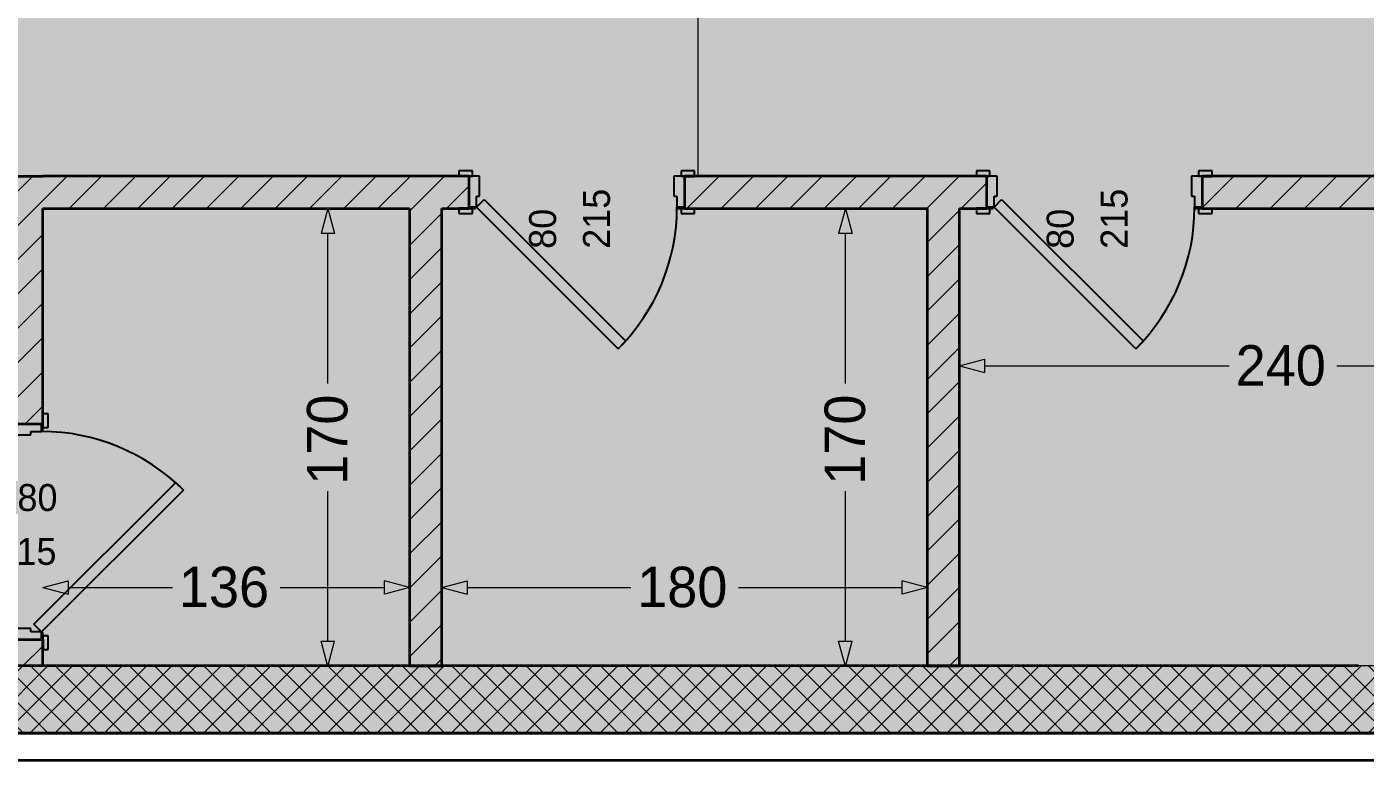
# Model space of a CAD drawing. Header units: millimetres. Extents: x 635850 to 824661, y -5878409 to -5774454.
# Drawn here: x 729680 to 734645, y -5859921 to -5857197 of the extents above; entities that cross this region are included whole.
import ezdxf

# ---------------------------------------------------------------- set-up
doc = ezdxf.new("R2010")
doc.units = ezdxf.units.MM
doc.header["$MEASUREMENT"] = 0
for name, color, linetype in [('A - Ndertesa 5 -  Dimensionimi Bazik', 7, 'Continuous'), ('A - Ndertesa 5 - Muret', 7, 'Continuous'), ('A - Ndertesa 5 - Pllaka meskatitt', 7, 'Continuous'), ('A - Ndertesa 5 - Shtyllat bodrum', 7, 'Continuous'), ('ARCHICAD Doors', 7, 'Continuous')]:
    doc.layers.add(name, color=color, linetype=linetype)
for name, color, linetype, lineweight, true_color in [('A - Ndertesa 5 -  Dimensionimi Bazik_Pen_No__102', 7, 'Continuous', 13, 0xcccccc), ('A - Ndertesa 5 -  Dimensionimi Bazik_Pen_No__82', 7, 'Continuous', 20, 0xaaaaaa), ('A - Ndertesa 5 - Drawing & Figure_Pen_No__241', 7, 'Continuous', 13, 0xe8e8e8), ('A - Ndertesa 5 - Drawing & Figure_Pen_No__82', 7, 'Continuous', 20, 0xaaaaaa), ('A - Ndertesa 5 - Muret_Pen_No__102', 7, 'Continuous', 13, 0xcccccc), ('A - Ndertesa 5 - Muret_Pen_No__82', 7, 'Continuous', 20, 0xaaaaaa), ('ARCHICAD Door Markers_Pen_No__112', 7, 'Continuous', 13, 0xd5aaaa)]:
    doc.layers.add(name, color=color, linetype=linetype, lineweight=lineweight, true_color=true_color)
for name, color, linetype, lineweight in [('A - Ndertesa 5 - Drawing & Figure_Pen_No__7', 7, 'Continuous', 35), ('A - Ndertesa 5 - Muret_Pen_No__22', 8, 'Continuous', 35), ('A - Ndertesa 5 - Pllaka meskatitt_Pen_No__22', 8, 'Continuous', 35), ('A - Ndertesa 5 - Shtyllat bodrum_Pen_No__1', 7, 'Continuous', 13), ('A - Ndertesa 5 - Shtyllat bodrum_Pen_No__101', 252, 'Continuous', 13), ('ARCHICAD Doors_Pen_No__22', 8, 'Continuous', 35), ('ARCHICAD Doors_Pen_No__42', 8, 'Continuous', 25)]:
    doc.layers.add(name, color=color, linetype=linetype, lineweight=lineweight)
doc.styles.add('GENERATED_STYLE_1', font='GOTHIC.TTF')
doc.dimstyles.new('GENERATED_STYLE__1', dxfattribs={"dimtxt": 150, "dimasz": 91.78744, "dimexe": 0.18, "dimexo": 0.0625, "dimgap": 0, "dimtad": 0, "dimdec": 0, "dimlfac": 0.1, "dimzin": 0, "dimdsep": 46, "dimtxsty": 'GENERATED_STYLE_1', "dimblk": 'ARROWHEAD_5', "dimblk1": 'ARROWHEAD_5', "dimblk2": 'ARROWHEAD_5', "dimcen": 0.09, "dimse1": 1, "dimse2": 1, "dimclrd": 256, "dimclre": 256, "dimclrt": 256, "dimadec": 0, "dimazin": 0, "dimtfac": 1, "dimtdec": 4, "dimtmove": 0, "dimatfit": 3, "dimfxl": 0, "dimtolj": 1, "dimtzin": 0, "dimarcsym": 0})
doc.dimstyles.new('GENERATED_STYLE__2', dxfattribs={"dimtxt": 150, "dimasz": 91.78744, "dimexe": 0.18, "dimexo": 0.0625, "dimgap": 0, "dimtad": 0, "dimtih": 1, "dimtoh": 1, "dimdec": 0, "dimlfac": 0.1, "dimzin": 0, "dimdsep": 46, "dimtxsty": 'GENERATED_STYLE_1', "dimblk": 'ARROWHEAD_5', "dimblk1": 'ARROWHEAD_5', "dimblk2": 'ARROWHEAD_5', "dimcen": 0.09, "dimse1": 1, "dimse2": 1, "dimclrd": 256, "dimclre": 256, "dimclrt": 256, "dimadec": 0, "dimazin": 0, "dimtfac": 1, "dimtdec": 4, "dimtmove": 0, "dimatfit": 3, "dimfxl": 0, "dimtolj": 1, "dimtzin": 0, "dimarcsym": 0})
pattern_1 = [(45, (664183.82, -5827429.525), (-45.96194, 45.96194), []), (135, (664183.82, -5827429.525), (45.96194, 45.96194), [])]
pattern_2 = [(45, (664183.82, -5827429.525), (-63.63961, 63.63961), [])]

# ---------------------------------------------------------------- blocks, each defined once
blk = doc.blocks.new('Slab_2', base_point=(748939.8, -5829593.2))
at = {"layer": 'A - Ndertesa 5 - Pllaka meskatitt_Pen_No__22', "color": 8, "linetype": 'Continuous', "lineweight": 35, "flags": 128}
blk.add_lwpolyline([(748939.8, -5829593.2), (713639.8, -5831032.9), (713639.8, -5859820.7), (748939.8, -5859820.7)], close=True, dxfattribs=at)
blk = doc.blocks.new('Wall_143', base_point=(713639.8, -5859820.7))
at = {"layer": 'A - Ndertesa 5 - Muret_Pen_No__82', "linetype": 'Continuous', "lineweight": 20, "true_color": 0xaaaaaa}
h = blk.add_hatch(dxfattribs=at)
h.set_pattern_fill('Concrete_Block', color=253, style=0, pattern_type=2)
h.set_pattern_definition(pattern_1)
h.paths.add_polyline_path([(729029.8, -5859820.7), (734619.8, -5859820.7), (734619.8, -5859570.7), (729029.8, -5859570.7)])
at = {"layer": 'A - Ndertesa 5 - Muret_Pen_No__22', "color": 8, "linetype": 'Continuous', "lineweight": 35, "flags": 128}
for points in [[(734619.8, -5859570.7), (729029.8, -5859570.7)], [(729029.8, -5859820.7), (734619.8, -5859820.7)]]:
    blk.add_lwpolyline(points, dxfattribs=at)
blk = doc.blocks.new('Door 25')
at = {"layer": 'ARCHICAD Doors_Pen_No__22', "color": 8, "linetype": 'Continuous', "lineweight": 35}
for p, q in [((-400, 5), (-437, 5)), ((-400, 5), (-437, 5)), ((-400, 0), (-400, 5)), ((-400, 0), (-400, 5)), ((-400, -115), (-400, 0)), ((-400, -115), (-400, 0)), ((400, 0), (400, 5)), ((400, 0), (400, 5)), ((400, 5), (437, 5)), ((400, 5), (437, 5)), ((400, -115), (400, 0)), ((400, -115), (400, 0)), ((-400, -115), (-437, -115)), ((-400, -115), (-437, -115)), ((400, -115), (437, -115)), ((400, -115), (437, -115))]:
    blk.add_line(p, q, dxfattribs=at)
at = {"layer": 'ARCHICAD Doors_Pen_No__42', "color": 8, "linetype": 'Continuous', "lineweight": 25}
for p, q in [((-182.4, 497.8), (-154.1, 526.1)), ((343.7, -28.3), (-182.4, 497.8)), ((-154.1, 526.1), (372, 0)), ((-387, 24), (-437, 24)), ((-437, 24), (-437, 5)), ((-437, 5), (-387, 5)), ((-375, 5), (-400, 5)), ((-400, 5), (-400, 0)), ((-400, 0), (-375, 0)), ((-372, 0), (-400, 0)), ((-400, 0), (-400, -115)), ((-387, 5), (-387, 24)), ((-375, 0), (-375, 5)), ((-372, -40), (-372, 0)), ((372, 0), (343.7, -28.3)), ((400, 0), (372, 0)), ((372, 0), (372, -40)), ((400, 5), (375, 5)), ((375, 5), (375, 0)), ((375, 0), (400, 0)), ((437, 24), (387, 24)), ((387, 24), (387, 5)), ((387, 5), (437, 5)), ((400, 0), (400, 5)), ((400, -115), (400, 0)), ((437, 5), (437, 24)), ((-360, -40), (-372, -40)), ((-360, -115), (-360, -40)), ((372, -40), (360, -40)), ((360, -40), (360, -115)), ((-387, -115), (-437, -115)), ((-437, -115), (-437, -134)), ((-437, -134), (-387, -134)), ((-400, -115), (-360, -115)), ((-387, -134), (-387, -115)), ((360, -115), (400, -115)), ((437, -115), (387, -115)), ((387, -115), (387, -134)), ((387, -134), (437, -134)), ((437, -134), (437, -115))]:
    blk.add_line(p, q, dxfattribs=at)
blk.add_arc((372, 0), 744, 135, 180, dxfattribs=at)
blk = doc.blocks.new('D Marker 25_23')
at = {"layer": 'ARCHICAD Door Markers_Pen_No__112', "color": 9, "lineweight": 13, "true_color": 0xd5aaaa, "char_height": 100, "attachment_point": 7, "rotation": 270, "style": 'GENERATED_STYLE_1'}
for s, insert in [('\\A1;{\\pql;\\pt0;\\fCentury Gothic|b0|i0|c0|p34;215\\fCentury Gothic|b0|i0|c0|p34;\\A1{\\H.66x;\\S^  ;}\\fCentury Gothic|b0|i0|c0|p34;\\fCentury Gothic|b0|i0|c0|p34;}', (-152.5, 52.8)), ('\\A1;{\\pql;\\pt0;\\fCentury Gothic|b0|i0|c0|p34;80\\fCentury Gothic|b0|i0|c0|p34;\\A1{\\H.66x;\\S^  ;}\\fCentury Gothic|b0|i0|c0|p34;\\fCentury Gothic|b0|i0|c0|p34;}', (47.5, -25.3))]:
    blk.add_mtext(s, dxfattribs=dict(at, insert=insert))
blk = doc.blocks.new('Wall_165', base_point=(729619.8, -5859820.7))
at = {"layer": 'A - Ndertesa 5 - Muret_Pen_No__102', "linetype": 'Continuous', "lineweight": 13, "true_color": 0xcccccc}
h = blk.add_hatch(dxfattribs=at)
h.set_pattern_fill('Masonry_Block', color=254, style=0, pattern_type=2)
h.set_pattern_definition(pattern_2)
h.paths.add_polyline_path([(729619.8, -5857752), (729739.8, -5857872), (729739.8, -5857752)])
h = blk.add_hatch(dxfattribs=at)
h.set_pattern_fill('Masonry_Block', color=254, style=0, pattern_type=2)
h.set_pattern_definition(pattern_2)
h.paths.add_polyline_path([(729619.8, -5857872), (729739.8, -5857872), (729619.8, -5857752)])
h = blk.add_hatch(dxfattribs=at)
h.set_pattern_fill('Masonry_Block', color=254, style=0, pattern_type=2)
h.set_pattern_definition(pattern_2)
h.paths.add_polyline_path([(729619.8, -5857872), (729619.8, -5858672), (729739.8, -5858672), (729739.8, -5857872)])
h = blk.add_hatch(dxfattribs=at)
h.set_pattern_fill('Masonry_Block', color=254, style=0, pattern_type=2)
h.set_pattern_definition(pattern_2)
h.paths.add_polyline_path([(729619.8, -5859570.7), (729739.8, -5859570.7), (729739.8, -5859472), (729619.8, -5859472)])
at = {"layer": 'A - Ndertesa 5 - Muret_Pen_No__22', "color": 8, "linetype": 'Continuous', "lineweight": 35}
for p, q in [((729619.8, -5858672), (729619.8, -5858635)), ((729739.8, -5858672), (729739.8, -5858635)), ((729619.8, -5858672), (729734.8, -5858672)), ((729734.8, -5858672), (729739.8, -5858672)), ((729619.8, -5859472), (729619.8, -5859509)), ((729619.8, -5859472), (729734.8, -5859472)), ((729734.8, -5859472), (729739.8, -5859472)), ((729739.8, -5859472), (729739.8, -5859509))]:
    blk.add_line(p, q, dxfattribs=at)
at = {"layer": 'A - Ndertesa 5 - Muret_Pen_No__22', "color": 8, "linetype": 'Continuous', "lineweight": 35, "flags": 128}
for points in [[(729619.8, -5857752), (729739.8, -5857752)], [(729619.8, -5857752), (729619.8, -5858672)], [(729739.8, -5858672), (729739.8, -5857872)], [(729619.8, -5859472), (729619.8, -5859570.7)], [(729739.8, -5859570.7), (729739.8, -5859472)], [(729739.8, -5859570.7), (729619.8, -5859570.7)]]:
    blk.add_lwpolyline(points, dxfattribs=at)
at = {"layer": 'ARCHICAD Door Markers_Pen_No__112', "color": 9, "lineweight": 13, "true_color": 0xd5aaaa, "rotation": 90}
blk.add_blockref('D Marker 25_23', (729619.8, -5859072), dxfattribs=at)
at = {"layer": 'ARCHICAD Doors', "color": 21, "linetype": 'Continuous', "lineweight": 18, "true_color": 0xff9955, "zscale": 1000, "rotation": 270}
blk.add_blockref('Door 25', (729734.8, -5859072), dxfattribs=at)
blk = doc.blocks.new('D Marker 25_24')
at = {"layer": 'ARCHICAD Door Markers_Pen_No__112', "color": 9, "lineweight": 13, "true_color": 0xd5aaaa, "char_height": 100, "attachment_point": 7, "rotation": 90, "style": 'GENERATED_STYLE_1'}
for s, insert in [('\\A1;{\\pql;\\pt0;\\fCentury Gothic|b0|i0|c0|p34;215\\fCentury Gothic|b0|i0|c0|p34;\\A1{\\H.66x;\\S^  ;}\\fCentury Gothic|b0|i0|c0|p34;\\fCentury Gothic|b0|i0|c0|p34;}', (152.5, -270)), ('\\A1;{\\pql;\\pt0;\\fCentury Gothic|b0|i0|c0|p34;80\\fCentury Gothic|b0|i0|c0|p34;\\A1{\\H.66x;\\S^  ;}\\fCentury Gothic|b0|i0|c0|p34;\\fCentury Gothic|b0|i0|c0|p34;}', (-47.5, -270))]:
    blk.add_mtext(s, dxfattribs=dict(at, insert=insert))
blk = doc.blocks.new('Wall_166', base_point=(729619.8, -5857752))
at = {"layer": 'A - Ndertesa 5 - Muret_Pen_No__102', "linetype": 'Continuous', "lineweight": 13, "true_color": 0xcccccc}
h = blk.add_hatch(dxfattribs=at)
h.set_pattern_fill('Masonry_Block', color=254, style=0, pattern_type=2)
h.set_pattern_definition(pattern_2)
h.paths.add_polyline_path([(729739.8, -5857752), (729739.8, -5857872), (731319.8, -5857872), (731319.8, -5857752)])
h = blk.add_hatch(dxfattribs=at)
h.set_pattern_fill('Masonry_Block', color=254, style=0, pattern_type=2)
h.set_pattern_definition(pattern_2)
h.paths.add_polyline_path([(732119.8, -5857752), (732119.8, -5857872), (733239.8, -5857872), (733239.8, -5857752)])
h = blk.add_hatch(dxfattribs=at)
h.set_pattern_fill('Masonry_Block', color=254, style=0, pattern_type=2)
h.set_pattern_definition(pattern_2)
h.paths.add_polyline_path([(734039.8, -5857752), (734039.8, -5857872), (737159.8, -5857872), (737159.8, -5857752)])
at = {"layer": 'A - Ndertesa 5 - Muret_Pen_No__22', "color": 8, "linetype": 'Continuous', "lineweight": 35}
for p, q in [((731319.8, -5857752), (731282.8, -5857752)), ((731319.8, -5857752), (731319.8, -5857867)), ((732119.8, -5857752), (732156.8, -5857752)), ((732119.8, -5857752), (732119.8, -5857867)), ((733239.8, -5857752), (733202.8, -5857752)), ((733239.8, -5857752), (733239.8, -5857867)), ((734039.8, -5857752), (734076.8, -5857752)), ((734039.8, -5857752), (734039.8, -5857867)), ((731319.8, -5857872), (731282.8, -5857872)), ((731319.8, -5857867), (731319.8, -5857872)), ((732119.8, -5857867), (732119.8, -5857872)), ((732119.8, -5857872), (732156.8, -5857872)), ((733239.8, -5857872), (733202.8, -5857872)), ((733239.8, -5857867), (733239.8, -5857872)), ((734039.8, -5857867), (734039.8, -5857872)), ((734039.8, -5857872), (734076.8, -5857872))]:
    blk.add_line(p, q, dxfattribs=at)
at = {"layer": 'A - Ndertesa 5 - Muret_Pen_No__22', "color": 8, "linetype": 'Continuous', "lineweight": 35, "flags": 128}
for points in [[(731319.8, -5857752), (729739.8, -5857752)], [(733239.8, -5857752), (732119.8, -5857752)], [(737159.8, -5857752), (734039.8, -5857752)], [(729739.8, -5857872), (731099.8, -5857872)], [(731219.8, -5857872), (731319.8, -5857872)], [(732119.8, -5857872), (733019.8, -5857872)], [(733139.8, -5857872), (733239.8, -5857872)], [(734039.8, -5857872), (735539.8, -5857872)]]:
    blk.add_lwpolyline(points, dxfattribs=at)
at = {"layer": 'ARCHICAD Door Markers_Pen_No__112', "color": 9, "lineweight": 13, "true_color": 0xd5aaaa}
for p in [(731719.8, -5857752), (733639.8, -5857752)]:
    blk.add_blockref('D Marker 25_24', p, dxfattribs=at)
at = {"layer": 'ARCHICAD Doors', "color": 21, "linetype": 'Continuous', "lineweight": 18, "true_color": 0xff9955, "zscale": 1000, "rotation": 180}
for p in [(731719.8, -5857867), (733639.8, -5857867)]:
    blk.add_blockref('Door 25', p, dxfattribs=at)
blk = doc.blocks.new('Wall_167', base_point=(731099.8, -5857752))
at = {"layer": 'A - Ndertesa 5 - Muret_Pen_No__102', "linetype": 'Continuous', "lineweight": 13, "true_color": 0xcccccc}
h = blk.add_hatch(dxfattribs=at)
h.set_pattern_fill('Masonry_Block', color=254, style=0, pattern_type=2)
h.set_pattern_definition(pattern_2)
h.paths.add_polyline_path([(731099.8, -5857872), (731099.8, -5859570.7), (731219.8, -5859570.7), (731219.8, -5857872)])
at = {"layer": 'A - Ndertesa 5 - Muret_Pen_No__22', "color": 8, "linetype": 'Continuous', "lineweight": 35, "flags": 128}
for points in [[(731099.8, -5857872), (731099.8, -5859570.7)], [(731219.8, -5859570.7), (731219.8, -5857872)], [(731099.8, -5859570.7), (731219.8, -5859570.7)]]:
    blk.add_lwpolyline(points, dxfattribs=at)
blk = doc.blocks.new('Wall_169', base_point=(733019.8, -5857752))
at = {"layer": 'A - Ndertesa 5 - Muret_Pen_No__102', "linetype": 'Continuous', "lineweight": 13, "true_color": 0xcccccc}
h = blk.add_hatch(dxfattribs=at)
h.set_pattern_fill('Masonry_Block', color=254, style=0, pattern_type=2)
h.set_pattern_definition(pattern_2)
h.paths.add_polyline_path([(733019.8, -5857872), (733019.8, -5859570.7), (733139.8, -5859570.7), (733139.8, -5857872)])
at = {"layer": 'A - Ndertesa 5 - Muret_Pen_No__22', "color": 8, "linetype": 'Continuous', "lineweight": 35, "flags": 128}
for points in [[(733019.8, -5857872), (733019.8, -5859570.7)], [(733139.8, -5859570.7), (733139.8, -5857872)], [(733019.8, -5859570.7), (733139.8, -5859570.7)]]:
    blk.add_lwpolyline(points, dxfattribs=at)
blk = doc.blocks.new('Column_172', base_point=(734919.8, -5859695.7))
at = {"layer": 'A - Ndertesa 5 - Shtyllat bodrum_Pen_No__101', "linetype": 'Continuous', "lineweight": 13}
h = blk.add_hatch(dxfattribs=at)
h.set_pattern_fill('Concrete_Block', color=252, style=0, pattern_type=2)
h.set_pattern_definition(pattern_1)
h.paths.add_polyline_path([(734619.8, -5859570.7), (734619.8, -5859820.7), (735219.8, -5859820.7), (735219.8, -5859570.7)])
at = {"layer": 'A - Ndertesa 5 - Shtyllat bodrum_Pen_No__1', "color": 7, "linetype": 'Continuous', "lineweight": 13, "flags": 128}
for points in [[(735219.8, -5859570.7), (734619.8, -5859570.7)], [(734619.8, -5859820.7), (735219.8, -5859820.7)]]:
    blk.add_lwpolyline(points, dxfattribs=at)
blk = doc.blocks.new('*D1536', base_point=(664183.8, -5827429.5))
at = {"layer": 'A - Ndertesa 5 -  Dimensionimi Bazik_Pen_No__102', "linetype": 'Continuous', "lineweight": 13, "true_color": 0xcccccc}
for points in [[(729739.8, -5859279.3), (729833.1, -5859304.3), (729833.1, -5859254.3)], [(731099.8, -5859279.3), (731006.5, -5859254.3), (731006.5, -5859304.3)]]:
    blk.add_hatch(color=254, dxfattribs=at).paths.add_polyline_path(points)
at = {"layer": 'A - Ndertesa 5 -  Dimensionimi Bazik_Pen_No__102', "color": 254, "linetype": 'Continuous', "lineweight": 13, "true_color": 0xcccccc}
for p, q in [((729739.8, -5859279.3), (729833.1, -5859254.3)), ((729739.8, -5859279.3), (729833.1, -5859304.3)), ((729833.1, -5859254.3), (729833.1, -5859304.3)), ((729833.1, -5859279.3), (730220, -5859279.3)), ((730619.6, -5859279.3), (731006.5, -5859279.3)), ((731006.5, -5859304.3), (731006.5, -5859254.3)), ((731099.8, -5859279.3), (731006.5, -5859254.3)), ((731099.8, -5859279.3), (731006.5, -5859304.3))]:
    blk.add_line(p, q, dxfattribs=at)
at = {"layer": 'A - Ndertesa 5 -  Dimensionimi Bazik_Pen_No__82', "color": 253, "lineweight": 20, "true_color": 0xaaaaaa, "insert": (730244.1, -5859354.3), "char_height": 150, "attachment_point": 7, "style": 'GENERATED_STYLE_1'}
blk.add_mtext('\\A1;{\\pql;\\fCentury Gothic|b0|i0|c0|p34;136}', dxfattribs=at)
blk = doc.blocks.new('ARROWHEAD_5')
at = {"linetype": 'Continuous', "lineweight": 0}
blk.add_hatch(color=0, dxfattribs=at).paths.add_polyline_path([(-1, 0.2679), (0, 0), (-1, -0.2679)])
at = {"color": 0, "linetype": 'Continuous', "lineweight": 0}
blk.add_line((0, 0), (-1, 0), dxfattribs=at)
blk = doc.blocks.new('*D1541', base_point=(664183.8, -5827429.5))
at = {"layer": 'A - Ndertesa 5 -  Dimensionimi Bazik_Pen_No__102', "linetype": 'Continuous', "lineweight": 13, "true_color": 0xcccccc}
for points in [[(733139.8, -5858456.7), (733233.1, -5858481.7), (733233.1, -5858431.7)], [(735539.8, -5858456.7), (735446.5, -5858431.7), (735446.5, -5858481.7)]]:
    blk.add_hatch(color=254, dxfattribs=at).paths.add_polyline_path(points)
at = {"layer": 'A - Ndertesa 5 -  Dimensionimi Bazik_Pen_No__102', "color": 254, "linetype": 'Continuous', "lineweight": 13, "true_color": 0xcccccc}
for p, q in [((733139.8, -5858456.7), (733233.1, -5858431.7)), ((733233.1, -5858431.7), (733233.1, -5858481.7)), ((735446.5, -5858481.7), (735446.5, -5858431.7)), ((735539.8, -5858456.7), (735446.5, -5858431.7)), ((733139.8, -5858456.7), (733233.1, -5858481.7)), ((733233.1, -5858456.7), (734140, -5858456.7)), ((734539.6, -5858456.7), (735446.5, -5858456.7)), ((735539.8, -5858456.7), (735446.5, -5858481.7))]:
    blk.add_line(p, q, dxfattribs=at)
at = {"layer": 'A - Ndertesa 5 -  Dimensionimi Bazik_Pen_No__82', "color": 253, "lineweight": 20, "true_color": 0xaaaaaa, "insert": (734164.1, -5858531.7), "char_height": 150, "attachment_point": 7, "style": 'GENERATED_STYLE_1'}
blk.add_mtext('\\A1;{\\pql;\\fCentury Gothic|b0|i0|c0|p34;240}', dxfattribs=at)
blk = doc.blocks.new('*D1542', base_point=(664183.8, -5827429.5))
at = {"layer": 'A - Ndertesa 5 -  Dimensionimi Bazik_Pen_No__102', "linetype": 'Continuous', "lineweight": 13, "true_color": 0xcccccc}
for points in [[(731219.8, -5859279.3), (731313.1, -5859304.3), (731313.1, -5859254.3)], [(733019.8, -5859279.3), (732926.5, -5859254.3), (732926.5, -5859304.3)]]:
    blk.add_hatch(color=254, dxfattribs=at).paths.add_polyline_path(points)
at = {"layer": 'A - Ndertesa 5 -  Dimensionimi Bazik_Pen_No__102', "color": 254, "linetype": 'Continuous', "lineweight": 13, "true_color": 0xcccccc}
for p, q in [((731219.8, -5859279.3), (731313.1, -5859254.3)), ((731219.8, -5859279.3), (731313.1, -5859304.3)), ((731313.1, -5859254.3), (731313.1, -5859304.3)), ((731313.1, -5859279.3), (731920, -5859279.3)), ((732319.6, -5859279.3), (732926.5, -5859279.3)), ((732926.5, -5859304.3), (732926.5, -5859254.3)), ((733019.8, -5859279.3), (732926.5, -5859254.3)), ((733019.8, -5859279.3), (732926.5, -5859304.3))]:
    blk.add_line(p, q, dxfattribs=at)
at = {"layer": 'A - Ndertesa 5 -  Dimensionimi Bazik_Pen_No__82', "color": 253, "lineweight": 20, "true_color": 0xaaaaaa, "insert": (731944.1, -5859354.3), "char_height": 150, "attachment_point": 7, "style": 'GENERATED_STYLE_1'}
blk.add_mtext('\\A1;{\\pql;\\fCentury Gothic|b0|i0|c0|p34;180}', dxfattribs=at)
blk = doc.blocks.new('*D1543', base_point=(664183.8, -5827429.5))
at = {"layer": 'A - Ndertesa 5 -  Dimensionimi Bazik_Pen_No__102', "linetype": 'Continuous', "lineweight": 13, "true_color": 0xcccccc}
for points in [[(730796.3, -5857872), (730771.3, -5857965.3), (730821.3, -5857965.3)], [(730796.3, -5859572), (730821.3, -5859478.7), (730771.3, -5859478.7)]]:
    blk.add_hatch(color=254, dxfattribs=at).paths.add_polyline_path(points)
at = {"layer": 'A - Ndertesa 5 -  Dimensionimi Bazik_Pen_No__102', "color": 254, "linetype": 'Continuous', "lineweight": 13, "true_color": 0xcccccc}
for p, q in [((730796.3, -5857872), (730771.3, -5857965.3)), ((730796.3, -5857872), (730821.3, -5857965.3)), ((730821.3, -5857965.3), (730771.3, -5857965.3)), ((730796.3, -5858522.2), (730796.3, -5857965.3)), ((730796.3, -5859478.7), (730796.3, -5858921.8)), ((730771.3, -5859478.7), (730821.3, -5859478.7)), ((730796.3, -5859572), (730771.3, -5859478.7)), ((730796.3, -5859572), (730821.3, -5859478.7))]:
    blk.add_line(p, q, dxfattribs=at)
at = {"layer": 'A - Ndertesa 5 -  Dimensionimi Bazik_Pen_No__82', "color": 253, "lineweight": 20, "true_color": 0xaaaaaa, "insert": (730871.3, -5858897.8), "char_height": 150, "attachment_point": 7, "rotation": 90, "style": 'GENERATED_STYLE_1'}
blk.add_mtext('\\A1;{\\pql;\\fCentury Gothic|b0|i0|c0|p34;170}', dxfattribs=at)
blk = doc.blocks.new('*D1544', base_point=(664183.8, -5827429.5))
at = {"layer": 'A - Ndertesa 5 -  Dimensionimi Bazik_Pen_No__102', "linetype": 'Continuous', "lineweight": 13, "true_color": 0xcccccc}
for points in [[(732716.3, -5857872), (732691.3, -5857965.3), (732741.3, -5857965.3)], [(732716.3, -5859572), (732741.3, -5859478.7), (732691.3, -5859478.7)]]:
    blk.add_hatch(color=254, dxfattribs=at).paths.add_polyline_path(points)
at = {"layer": 'A - Ndertesa 5 -  Dimensionimi Bazik_Pen_No__102', "color": 254, "linetype": 'Continuous', "lineweight": 13, "true_color": 0xcccccc}
for p, q in [((732716.3, -5857872), (732691.3, -5857965.3)), ((732716.3, -5857872), (732741.3, -5857965.3)), ((732741.3, -5857965.3), (732691.3, -5857965.3)), ((732716.3, -5858522.2), (732716.3, -5857965.3)), ((732716.3, -5859478.7), (732716.3, -5858921.8)), ((732691.3, -5859478.7), (732741.3, -5859478.7)), ((732716.3, -5859572), (732691.3, -5859478.7)), ((732716.3, -5859572), (732741.3, -5859478.7))]:
    blk.add_line(p, q, dxfattribs=at)
at = {"layer": 'A - Ndertesa 5 -  Dimensionimi Bazik_Pen_No__82', "color": 253, "lineweight": 20, "true_color": 0xaaaaaa, "insert": (732791.3, -5858897.8), "char_height": 150, "attachment_point": 7, "rotation": 90, "style": 'GENERATED_STYLE_1'}
blk.add_mtext('\\A1;{\\pql;\\fCentury Gothic|b0|i0|c0|p34;170}', dxfattribs=at)
blk = doc.blocks.new('*D1545', base_point=(664183.8, -5827429.5))
at = {"layer": 'A - Ndertesa 5 -  Dimensionimi Bazik_Pen_No__102', "linetype": 'Continuous', "lineweight": 13, "true_color": 0xcccccc}
for points in [[(735236.3, -5857872), (735211.3, -5857965.3), (735261.3, -5857965.3)], [(735236.3, -5859572), (735261.3, -5859478.7), (735211.3, -5859478.7)]]:
    blk.add_hatch(color=254, dxfattribs=at).paths.add_polyline_path(points)
at = {"layer": 'A - Ndertesa 5 -  Dimensionimi Bazik_Pen_No__102', "color": 254, "linetype": 'Continuous', "lineweight": 13, "true_color": 0xcccccc}
for p, q in [((735236.3, -5857872), (735211.3, -5857965.3)), ((735236.3, -5857872), (735261.3, -5857965.3)), ((735261.3, -5857965.3), (735211.3, -5857965.3)), ((735236.3, -5858522.2), (735236.3, -5857965.3)), ((735236.3, -5859478.7), (735236.3, -5858921.8)), ((735211.3, -5859478.7), (735261.3, -5859478.7)), ((735236.3, -5859572), (735211.3, -5859478.7)), ((735236.3, -5859572), (735261.3, -5859478.7))]:
    blk.add_line(p, q, dxfattribs=at)
at = {"layer": 'A - Ndertesa 5 -  Dimensionimi Bazik_Pen_No__82', "color": 253, "lineweight": 20, "true_color": 0xaaaaaa, "insert": (735311.3, -5858897.8), "char_height": 150, "attachment_point": 7, "rotation": 90, "style": 'GENERATED_STYLE_1'}
blk.add_mtext('\\A1;{\\pql;\\fCentury Gothic|b0|i0|c0|p34;170}', dxfattribs=at)
blk = doc.blocks.new('*D1546', base_point=(664183.8, -5827429.5))
at = {"layer": 'A - Ndertesa 5 -  Dimensionimi Bazik_Pen_No__102', "linetype": 'Continuous', "lineweight": 13, "true_color": 0xcccccc}
for points in [[(735963.4, -5857872), (735938.4, -5857965.3), (735988.4, -5857965.3)], [(735963.4, -5859572), (735988.4, -5859478.7), (735938.4, -5859478.7)]]:
    blk.add_hatch(color=254, dxfattribs=at).paths.add_polyline_path(points)
at = {"layer": 'A - Ndertesa 5 -  Dimensionimi Bazik_Pen_No__102', "color": 254, "linetype": 'Continuous', "lineweight": 13, "true_color": 0xcccccc}
for p, q in [((735963.4, -5857872), (735938.4, -5857965.3)), ((735963.4, -5857872), (735988.4, -5857965.3)), ((735988.4, -5857965.3), (735938.4, -5857965.3)), ((735963.4, -5858522.2), (735963.4, -5857965.3)), ((735963.4, -5859478.7), (735963.4, -5858921.8)), ((735938.4, -5859478.7), (735988.4, -5859478.7)), ((735963.4, -5859572), (735938.4, -5859478.7)), ((735963.4, -5859572), (735988.4, -5859478.7))]:
    blk.add_line(p, q, dxfattribs=at)
at = {"layer": 'A - Ndertesa 5 -  Dimensionimi Bazik_Pen_No__82', "color": 253, "lineweight": 20, "true_color": 0xaaaaaa, "insert": (736038.4, -5858897.8), "char_height": 150, "attachment_point": 7, "rotation": 90, "style": 'GENERATED_STYLE_1'}
blk.add_mtext('\\A1;{\\pql;\\fCentury Gothic|b0|i0|c0|p34;170}', dxfattribs=at)
blk = doc.blocks.new('*D1547', base_point=(664183.8, -5827429.5))
at = {"layer": 'A - Ndertesa 5 -  Dimensionimi Bazik_Pen_No__102', "linetype": 'Continuous', "lineweight": 13, "true_color": 0xcccccc}
for points in [[(741456.4, -5857872), (741431.4, -5857965.3), (741481.4, -5857965.3)], [(741456.4, -5859572), (741481.4, -5859478.7), (741431.4, -5859478.7)]]:
    blk.add_hatch(color=254, dxfattribs=at).paths.add_polyline_path(points)
at = {"layer": 'A - Ndertesa 5 -  Dimensionimi Bazik_Pen_No__102', "color": 254, "linetype": 'Continuous', "lineweight": 13, "true_color": 0xcccccc}
for p, q in [((741456.4, -5857872), (741431.4, -5857965.3)), ((741456.4, -5857872), (741481.4, -5857965.3)), ((741481.4, -5857965.3), (741431.4, -5857965.3)), ((741456.4, -5858522.2), (741456.4, -5857965.3)), ((741456.4, -5859478.7), (741456.4, -5858921.8)), ((741431.4, -5859478.7), (741481.4, -5859478.7)), ((741456.4, -5859572), (741431.4, -5859478.7)), ((741456.4, -5859572), (741481.4, -5859478.7))]:
    blk.add_line(p, q, dxfattribs=at)
at = {"layer": 'A - Ndertesa 5 -  Dimensionimi Bazik_Pen_No__82', "color": 253, "lineweight": 20, "true_color": 0xaaaaaa, "insert": (741531.4, -5858897.8), "char_height": 150, "attachment_point": 7, "rotation": 90, "style": 'GENERATED_STYLE_1'}
blk.add_mtext('\\A1;{\\pql;\\fCentury Gothic|b0|i0|c0|p34;170}', dxfattribs=at)
blk = doc.blocks.new('*D1548', base_point=(664183.8, -5827429.5))
at = {"layer": 'A - Ndertesa 5 -  Dimensionimi Bazik_Pen_No__102', "linetype": 'Continuous', "lineweight": 13, "true_color": 0xcccccc}
for points in [[(745161.4, -5857872), (745136.4, -5857965.3), (745186.4, -5857965.3)], [(745161.4, -5859572), (745186.4, -5859478.7), (745136.4, -5859478.7)]]:
    blk.add_hatch(color=254, dxfattribs=at).paths.add_polyline_path(points)
at = {"layer": 'A - Ndertesa 5 -  Dimensionimi Bazik_Pen_No__102', "color": 254, "linetype": 'Continuous', "lineweight": 13, "true_color": 0xcccccc}
for p, q in [((745161.4, -5857872), (745136.4, -5857965.3)), ((745161.4, -5857872), (745186.4, -5857965.3)), ((745186.4, -5857965.3), (745136.4, -5857965.3)), ((745161.4, -5858522.2), (745161.4, -5857965.3)), ((745161.4, -5859478.7), (745161.4, -5858921.8)), ((745136.4, -5859478.7), (745186.4, -5859478.7)), ((745161.4, -5859572), (745136.4, -5859478.7)), ((745161.4, -5859572), (745186.4, -5859478.7))]:
    blk.add_line(p, q, dxfattribs=at)
at = {"layer": 'A - Ndertesa 5 -  Dimensionimi Bazik_Pen_No__82', "color": 253, "lineweight": 20, "true_color": 0xaaaaaa, "insert": (745236.4, -5858897.8), "char_height": 150, "attachment_point": 7, "rotation": 90, "style": 'GENERATED_STYLE_1'}
blk.add_mtext('\\A1;{\\pql;\\fCentury Gothic|b0|i0|c0|p34;170}', dxfattribs=at)
blk = doc.blocks.new('*D1549', base_point=(664183.8, -5827429.5))
at = {"layer": 'A - Ndertesa 5 -  Dimensionimi Bazik_Pen_No__102', "linetype": 'Continuous', "lineweight": 13, "true_color": 0xcccccc}
for points in [[(748516.3, -5857872), (748491.3, -5857965.3), (748541.3, -5857965.3)], [(748516.3, -5859572), (748541.3, -5859478.7), (748491.3, -5859478.7)]]:
    blk.add_hatch(color=254, dxfattribs=at).paths.add_polyline_path(points)
at = {"layer": 'A - Ndertesa 5 -  Dimensionimi Bazik_Pen_No__102', "color": 254, "linetype": 'Continuous', "lineweight": 13, "true_color": 0xcccccc}
for p, q in [((748516.3, -5857872), (748491.3, -5857965.3)), ((748516.3, -5857872), (748541.3, -5857965.3)), ((748541.3, -5857965.3), (748491.3, -5857965.3)), ((748516.3, -5858522.2), (748516.3, -5857965.3)), ((748516.3, -5859478.7), (748516.3, -5858921.8)), ((748491.3, -5859478.7), (748541.3, -5859478.7)), ((748516.3, -5859572), (748491.3, -5859478.7)), ((748516.3, -5859572), (748541.3, -5859478.7))]:
    blk.add_line(p, q, dxfattribs=at)
at = {"layer": 'A - Ndertesa 5 -  Dimensionimi Bazik_Pen_No__82', "color": 253, "lineweight": 20, "true_color": 0xaaaaaa, "insert": (748591.3, -5858897.8), "char_height": 150, "attachment_point": 7, "rotation": 90, "style": 'GENERATED_STYLE_1'}
blk.add_mtext('\\A1;{\\pql;\\fCentury Gothic|b0|i0|c0|p34;170}', dxfattribs=at)

msp = doc.modelspace()

# ---------------------------------------------------------------- hatches: boundary and pattern name
at = {"layer": 'A - Ndertesa 5 - Drawing & Figure_Pen_No__241', "linetype": 'Continuous', "lineweight": 0, "true_color": 0xf9f9f9}
msp.add_hatch(color=7, dxfattribs=at).paths.add_polyline_path([(724179.7, -5852319.8), (724179.7, -5859820.7), (748939.8, -5859820.7), (748939.8, -5852319.8)])

# ---------------------------------------------------------------- linework, layer by layer
at = {"layer": 'A - Ndertesa 5 - Drawing & Figure_Pen_No__7', "color": 7, "linetype": 'Continuous', "lineweight": 35, "flags": 128}
msp.add_lwpolyline([(713639.8, -5859920.7), (748939.8, -5859920.7), (748939.8, -5829493.1), (713639.8, -5830932.8)], close=True, dxfattribs=at)
at = {"layer": 'A - Ndertesa 5 - Drawing & Figure_Pen_No__7', "color": 7, "linetype": 'Continuous', "lineweight": 35}
msp.add_lwpolyline([(713639.8, -5859820.7), (713639.8, -5831032.9), (748939.8, -5829593.2), (748939.8, -5859820.7)], close=True, dxfattribs=at)
at = {"layer": 'A - Ndertesa 5 - Drawing & Figure_Pen_No__82', "color": 253, "linetype": 'Continuous', "lineweight": 20, "true_color": 0xaaaaaa, "flags": 128}
msp.add_lwpolyline([(732169.8, -5857750.7), (732169.8, -5852319.8)], dxfattribs=at)

# ---------------------------------------------------------------- block references
at = {"layer": 'A - Ndertesa 5 - Muret', "color": 8, "lineweight": 35}
for name, p in [('Wall_165', (729619.8, -5859820.7)), ('Wall_166', (729619.8, -5857752)), ('Wall_167', (731099.8, -5857752)), ('Wall_169', (733019.8, -5857752)), ('Wall_143', (713639.8, -5859820.7))]:
    msp.add_blockref(name, p, dxfattribs=at)
at = {"layer": 'A - Ndertesa 5 - Pllaka meskatitt', "color": 8, "linetype": 'Continuous', "lineweight": 35}
msp.add_blockref('Slab_2', (748939.8, -5829593.2), dxfattribs=at)
at = {"layer": 'A - Ndertesa 5 - Shtyllat bodrum', "color": 7, "lineweight": 13}
msp.add_blockref('Column_172', (734919.8, -5859695.7), dxfattribs=at)

# ---------------------------------------------------------------- dimensions: what is measured, and where the dimension line sits
at = {"layer": 'A - Ndertesa 5 -  Dimensionimi Bazik', "color": 254, "linetype": 'Continuous', "lineweight": 13, "true_color": 0xcccccc}
for base, p1, p2, picture, middle in [((731099.8, -5859279.3), (729739.8, -5857872), (731099.8, -5858722), '*D1536', (730415.6, -5859279.3)), ((735539.8, -5858456.7), (733139.8, -5857899.4), (735539.8, -5857899.4), '*D1541', (734335.6, -5858456.7)), ((733019.8, -5859279.3), (731219.8, -5858722), (733019.8, -5858722), '*D1542', (732115.6, -5859279.3))]:
    dim = msp.add_linear_dim(base=base, p1=p1, p2=p2, dimstyle='GENERATED_STYLE__2', dxfattribs=at)
    dim.commit()
    dim.dimension.update_dxf_attribs({"geometry": picture, "text_midpoint": middle, "dimtype": 160})
for base, picture, middle in [((730796.3, -5857872), '*D1543', (730796.3, -5858726.2)), ((732716.3, -5857872), '*D1544', (732716.3, -5858726.2)), ((735236.3, -5857872), '*D1545', (735236.3, -5858726.2)), ((735963.4, -5857872), '*D1546', (735963.4, -5858726.2)), ((741456.4, -5857872), '*D1547', (741456.4, -5858726.2)), ((745161.4, -5857872), '*D1548', (745161.4, -5858726.2)), ((748516.3, -5857872), '*D1549', (748516.3, -5858726.2))]:
    dim = msp.add_linear_dim(base=base, p1=(731099.8, -5859572), p2=(731099.8, -5857872), angle=90, dimstyle='GENERATED_STYLE__1', dxfattribs=at)
    dim.commit()
    dim.dimension.update_dxf_attribs({"geometry": picture, "text_midpoint": middle, "dimtype": 160, "text_rotation": 90})

doc.saveas('drawing.dxf')
